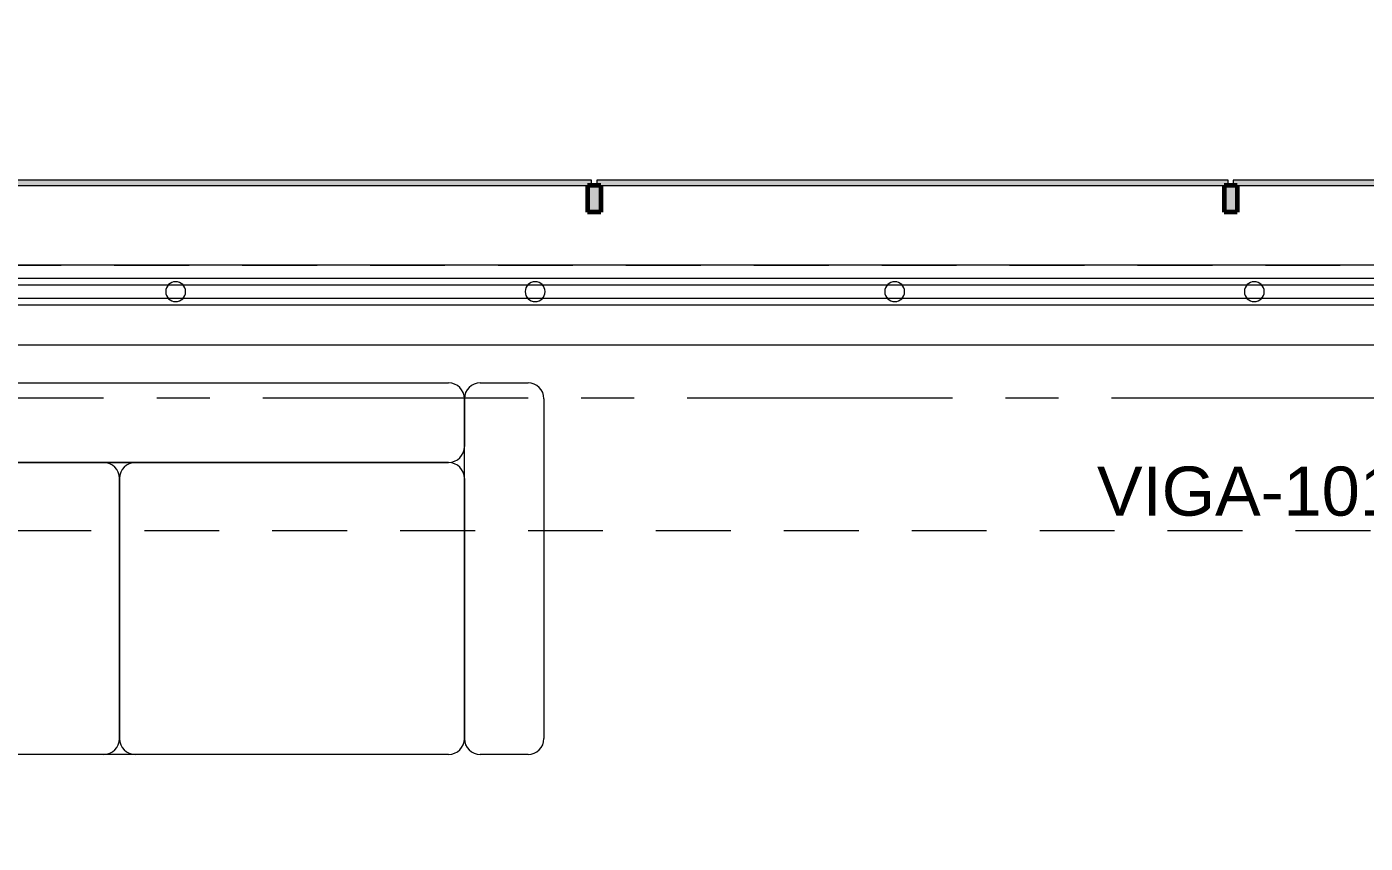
# Model space of a CAD drawing. Header units: inches. Extents: x -19 to 5698, y -728 to 92.
# Drawn here: x 324.501 to 327.024, y 38.811 to 40.349 of the extents above; entities that cross this region are included whole.
import ezdxf

# ---------------------------------------------------------------- set-up
doc = ezdxf.new("R2010")
doc.units = ezdxf.units.IN
doc.header["$MEASUREMENT"] = 0
doc.set_wipeout_variables(frame=1)
for name, pattern in [('Hidden Line', [0.195611, 0.141111, -0.0545]), ('Punto & Raya', [0.65, 0.5, -0.075, 0, -0.075]), ('Wipeout_Contour', [1, 0, -1])]:
    doc.linetypes.add(name, pattern=pattern)
doc.layers.get('0').update_dxf_attribs({"color": 61})
for name, color, linetype in [('02 _ ARQ _ ALB _ Ejes Generales', 251, 'Continuous'), ('02 _ ARQ _ ALB _ Mobiliario', 7, 'Continuous'), ('02 _ ARQ _ ZON _ Espacio.3D', 7, 'Continuous'), ('08 _ STR _ EXT _ 07 Losa Aligerada', 7, 'Continuous'), ('08 _ STR _ EXT _ 09 Vigas', 251, 'Continuous'), ('Acabado - Muros', 7, 'Continuous'), ('Estructura - 04 MURO', 7, 'Continuous'), ('Interior - Escaleras & Barandillas', 7, 'Continuous'), ('Notas - Etiquetas', 7, 'Continuous')]:
    doc.layers.add(name, color=color, linetype=linetype)
doc.styles.add('Estilo_Generado_4', font='swisse.ttf')
doc.dimstyles.new('Estilo_Generado__8', dxfattribs={"dimtxt": 0.18, "dimasz": 0.0912, "dimexe": 0.18, "dimexo": 0.0625, "dimgap": 0, "dimtad": 0, "dimtih": 1, "dimtoh": 1, "dimdec": 4, "dimzin": 0, "dimdsep": 46, "dimcen": 0.09, "dimadec": 0, "dimazin": 0, "dimtfac": 1, "dimtdec": 4, "dimtmove": 0, "dimatfit": 3, "dimldrblk": 'ARROWHEAD_5', "dimfxl": 1, "dimtolj": 1, "dimtzin": 0, "dimarcsym": 0})

# ---------------------------------------------------------------- blocks, each defined once
blk = doc.blocks.new('ARROWHEAD_5')
at = {"linetype": 'Continuous', "lineweight": 0}
blk.add_hatch(color=0, dxfattribs=at).paths.add_polyline_path([(-1, 0.2679), (0, 0), (-1, -0.2679)])
at = {"color": 0, "linetype": 'Continuous', "lineweight": 0}
blk.add_line((0, 0), (-1, 0), dxfattribs=at)

msp = doc.modelspace()

# ---------------------------------------------------------------- hatches: boundary and pattern name
at = {"layer": 'Acabado - Muros', "linetype": 'Continuous', "lineweight": 9}
for points in [[(324.375, 40.06), (324.375, 40.05), (325.565, 40.05), (325.565, 40.06)], [(325.575, 40.06), (325.575, 40.05), (326.765, 40.05), (326.765, 40.06)], [(326.775, 40.06), (326.775, 40.05), (327.965, 40.05), (327.965, 40.06)]]:
    msp.add_hatch(color=250, dxfattribs=at).paths.add_polyline_path(points)
at = {"layer": 'Acabado - Muros', "linetype": 'Continuous', "lineweight": 0}
for points in [[(325.5575, 40), (325.5825, 40), (325.5825, 40.05), (325.5575, 40.05)], [(326.7575, 40), (326.7825, 40), (326.7825, 40.05), (326.7575, 40.05)]]:
    msp.add_hatch(color=254, dxfattribs=at).paths.add_polyline_path(points)

# ---------------------------------------------------------------- linework, layer by layer
at = {"layer": '02 _ ARQ _ ALB _ Ejes Generales', "color": 251, "linetype": 'Punto & Raya', "lineweight": 13, "true_color": 0x636466}
msp.add_line((283.3455, 39.65), (332.07, 39.65), dxfattribs=at)
at = {"layer": '02 _ ARQ _ ALB _ Mobiliario', "color": 175, "linetype": 'Continuous', "lineweight": 13}
for p, q in [((324.0555, 39.6781), (325.2955, 39.6781)), ((325.3555, 39.6781), (325.4455, 39.6781)), ((325.3255, 39.6481), (325.3255, 39.5581)), ((325.3255, 39.0081), (325.3255, 39.6481)), ((325.4755, 39.6481), (325.4755, 39.0081)), ((324.0555, 39.5281), (324.6455, 39.5281)), ((324.0555, 39.5281), (325.2955, 39.5281)), ((325.2955, 39.5281), (324.0555, 39.5281)), ((324.7055, 39.5281), (325.2955, 39.5281)), ((324.6755, 39.0081), (324.6755, 39.4981)), ((324.6755, 39.4981), (324.6755, 39.0081)), ((325.3255, 39.4981), (325.3255, 39.0081)), ((325.3255, 39.4981), (325.3255, 39.0081)), ((324.6455, 38.9781), (324.0555, 38.9781)), ((325.2955, 38.9781), (324.0555, 38.9781)), ((325.2955, 38.9781), (324.7055, 38.9781)), ((325.4455, 38.9781), (325.3555, 38.9781))]:
    msp.add_line(p, q, dxfattribs=at)
for centre, start, end in [((325.2955, 39.6481), 0, 90), ((325.3555, 39.6481), 90, 180), ((325.4455, 39.6481), 0, 90), ((325.2955, 39.5581), 270, 0), ((324.6455, 39.4981), 0, 90), ((324.7055, 39.4981), 90, 180), ((325.2955, 39.4981), 0, 90), ((325.2955, 39.4981), 0, 90), ((324.6455, 39.0081), 270, 0), ((324.7055, 39.0081), 180, 270), ((325.2955, 39.0081), 270, 0), ((325.2955, 39.0081), 270, 0), ((325.3555, 39.0081), 180, 270), ((325.4455, 39.0081), 270, 0)]:
    msp.add_arc(centre, 0.03, start, end, dxfattribs=at)
at = {"layer": '02 _ ARQ _ ZON _ Espacio.3D', "color": 254, "linetype": 'Continuous', "lineweight": 0, "flags": 128}
msp.add_lwpolyline([(322.07, 39), (321.62, 39), (321.62, 36.3963), (328.9201, 36.4), (328.9201, 39), (328.57, 39), (328.57, 39.4), (328.17, 39.4), (328.17, 39.75), (322.07, 39.75)], close=True, dxfattribs=at)
at = {"layer": '08 _ STR _ EXT _ 07 Losa Aligerada', "color": 7, "linetype": 'Continuous', "lineweight": 18, "flags": 128}
msp.add_lwpolyline([(329.07, 26.75), (329.07, 29.7), (329.07, 35.2005), (329.07, 39.9), (321.17, 39.9), (316.0529, 39.9), (316.0529, 40.9), (311.4324, 40.9)], dxfattribs=at)
at = {"layer": '08 _ STR _ EXT _ 09 Vigas', "color": 251, "linetype": 'Hidden Line', "lineweight": 13, "true_color": 0x636466}
msp.add_line((322.07, 39.4), (328.57, 39.4), dxfattribs=at)
at = {"layer": 'Acabado - Muros', "color": 7, "linetype": 'Continuous', "lineweight": 60}
for p, q in [((325.5575, 40.05), (325.5575, 40)), ((325.5825, 40.05), (325.5575, 40.05)), ((325.5825, 40.05), (325.5825, 40)), ((326.7575, 40.05), (326.7575, 40)), ((326.7825, 40.05), (326.7575, 40.05)), ((326.7825, 40.05), (326.7825, 40)), ((325.5825, 40), (325.5575, 40)), ((326.7825, 40), (326.7575, 40))]:
    msp.add_line(p, q, dxfattribs=at)
at = {"layer": 'Acabado - Muros', "color": 7, "linetype": 'Continuous', "lineweight": 13, "flags": 128}
for points in [[(324.375, 40.06), (324.375, 40.05), (325.565, 40.05), (325.565, 40.06)], [(325.575, 40.06), (325.575, 40.05), (326.765, 40.05), (326.765, 40.06)], [(326.775, 40.06), (326.775, 40.05), (327.965, 40.05), (327.965, 40.06)]]:
    msp.add_lwpolyline(points, close=True, dxfattribs=at)

# ---------------------------------------------------------------- texts
at = {"layer": 'Notas - Etiquetas', "color": 171, "linetype": 'Continuous', "lineweight": 13, "insert": (326.5179, 39.4267), "char_height": 0.0925, "attachment_point": 7, "style": 'Estilo_Generado_4'}
msp.add_mtext('\\A1;{\\pql;\\fSwis721 Ex BT|b0|i0|c0|p34;VIGA-101\\fSwis721 Ex BT|b0|i0|c0|p34; \\fSwis721 Ex BT|b0|i0|c0|p34;0.60\\fSwis721 Ex BT|b0|i0|c0|p34;x\\fSwis721 Ex BT|b0|i0|c0|p34;0.50\\fSwis721 Ex BT|b0|i0|c0|p34;m}', dxfattribs=at)

# ---------------------------------------------------------------- leaders
at = {"layer": 'Notas - Etiquetas', "color": 144, "linetype": 'Continuous', "lineweight": 13, "annotation_type": 0, "has_hookline": 1, "hookline_direction": 1, "text_width": 1.0171}
msp.add_leader([(328.495, 39.25), (328.495, 39.12), (327.3488, 39.12)], dimstyle='Estilo_Generado__8', dxfattribs=at)

# ---------------------------------------------------------------- next in the draw order: wipeouts: each hides what was drawn before it
at = {"color": 254, "linetype": 'Wipeout_Contour', "lineweight": 0, "ltscale": 9840.477852}
msp.add_wipeout([(322.07, 39.75), (328.17, 39.75), (328.17, 39.9), (322.07, 39.9)], dxfattribs=at).dxf.layer = 'Estructura - 04 MURO'

# ---------------------------------------------------------------- next in the draw order: linework, layer by layer
at = {"layer": '08 _ STR _ EXT _ 09 Vigas', "color": 251, "linetype": 'Hidden Line', "lineweight": 13, "true_color": 0x636466}
msp.add_line((286.57, 39.9), (329.07, 39.9), dxfattribs=at)
at = {"layer": 'Estructura - 04 MURO', "color": 7, "linetype": 'Continuous', "lineweight": 13, "flags": 128}
for points in [[(328.17, 39.9), (322.07, 39.9)], [(322.07, 39.75), (328.17, 39.75)]]:
    msp.add_lwpolyline(points, dxfattribs=at)
at = {"layer": 'Interior - Escaleras & Barandillas', "color": 161, "linetype": 'Continuous', "lineweight": 13, "flags": 128}
for points in [[(322.07, 39.875), (322.07, 39.825), (328.17, 39.825), (328.17, 39.875)], [(322.07, 39.8625), (322.07, 39.8375), (328.17, 39.8375), (328.17, 39.8625)], [(322.07, 39.8625), (322.07, 39.8375), (328.17, 39.8375), (328.17, 39.8625)], [(322.07, 39.8625), (322.07, 39.8375), (328.17, 39.8375), (328.17, 39.8625)]]:
    msp.add_lwpolyline(points, close=True, dxfattribs=at)
for points in [[(324.7812, 39.8313, 1), (324.7812, 39.8688, 1)], [(325.4589, 39.8313, 1), (325.4589, 39.8688, 1)], [(326.1367, 39.8313, 1), (326.1367, 39.8688, 1)], [(326.8145, 39.8313, 1), (326.8145, 39.8688, 1)]]:
    msp.add_lwpolyline(points, format="xyb", close=True, dxfattribs=at)

doc.saveas('drawing.dxf')
